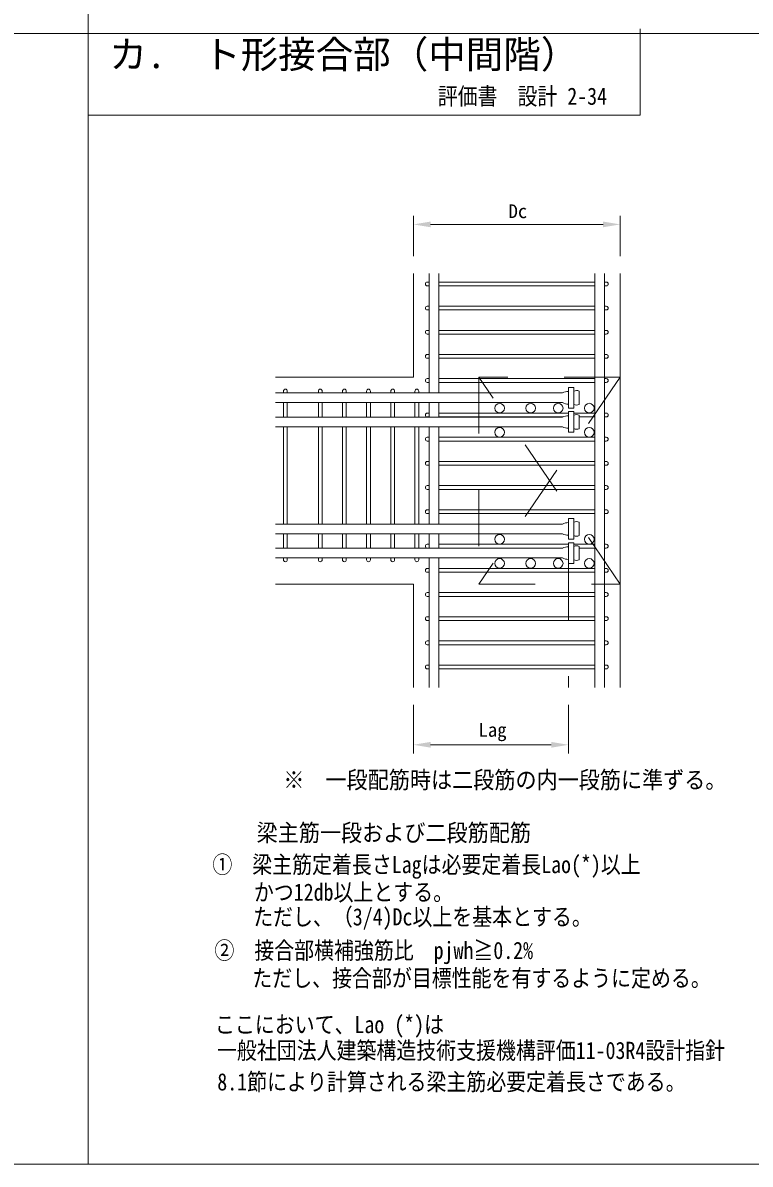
# Model space of a CAD drawing. Units: millimetres, scale not verified. Extents: x -25255 to 25671, y -15462 to 18552.
# Drawn here: x 5822 to 13578, y -15462 to -3300 of the extents above; entities that cross this region are included whole.
import ezdxf
from ezdxf.enums import TextEntityAlignment as Align

# ---------------------------------------------------------------- set-up
doc = ezdxf.new("R2010")
doc.units = ezdxf.units.MM
doc.header["$LTSCALE"] = 100
for name, pattern in [('DASHED2', [3, 2, -1]), ('DASHED_SPACED', [12, 6, -6]), ('LONG_DASHED1', [7, 6, -1])]:
    doc.linetypes.add(name, pattern=pattern)
doc.layers.add('C-0_タイトル', color=7, linetype='Continuous')
for name, color, linetype, lineweight in [('C-1_文字', 7, 'DASHED2', 9), ('C-2_メモ', 7, 'Continuous', 18), ('C-7', 7, 'Continuous', 18)]:
    doc.layers.add(name, color=color, linetype=linetype, lineweight=lineweight)
doc.styles.add('ＭＳ ゴシック', font='')
doc.styles.get('ＭＳ ゴシック').set_extended_font_data('MS Gothic')

msp = doc.modelspace()

# ---------------------------------------------------------------- linework, layer by layer
at = {"layer": 'C-7', "color": 5}
for p, q in [((6516.9, -3412.5), (6516.9, 10315.6)), ((12402.9, -3364.4), (12402.9, -4283.6)), ((-3310.3, -3412.5), (25671, -3412.5)), ((6516.9, -3412.5), (6516.9, -15461.6)), ((6897.7, -3412.5), (10623.6, -3412.5)), ((14482.5, -3412.5), (7309.6, -3412.5)), ((6516.9, -4283.6), (12402.9, -4283.6)), ((9986.1, -5971.7), (9986.1, -7074.8)), ((10135, -6061.8), (10155.3, -6061.8)), ((10155.3, -5971.7), (10155.3, -7243.9)), ((10258.2, -5971.7), (10258.2, -6061.8)), ((10258.2, -6061.8), (11920.2, -6061.8)), ((10258.2, -6063), (10258.2, -7243.9)), ((11920.2, -5971.7), (11920.2, -10384)), ((12023.2, -5971.7), (12023.2, -10384)), ((12023.2, -6061.8), (12043.4, -6061.8)), ((12192.3, -5971.7), (12192.3, -10384)), ((10135, -6102.2), (10155.3, -6102.2)), ((10258.2, -6102.2), (11920.2, -6102.2)), ((12023.2, -6102.2), (12043.4, -6102.2)), ((10135, -6319.2), (10155.3, -6319.2)), ((10258.2, -6319.2), (11920.2, -6319.2)), ((12023.2, -6319.2), (12043.4, -6319.2)), ((10135, -6359.6), (10155.3, -6359.6)), ((10258.2, -6359.6), (11920.2, -6359.6)), ((12023.2, -6359.6), (12043.4, -6359.6)), ((10135, -6576.5), (10155.3, -6576.5)), ((10135, -6617), (10155.3, -6617)), ((10258.2, -6576.5), (11920.2, -6576.5)), ((10258.2, -6617), (11920.2, -6617)), ((12023.2, -6576.5), (12043.4, -6576.5)), ((12023.2, -6617), (12043.4, -6617)), ((10135, -6833.9), (10155.3, -6833.9)), ((10135, -6874.4), (10155.3, -6874.4)), ((10258.2, -6833.9), (11920.2, -6833.9)), ((10258.2, -6874.4), (11920.2, -6874.4)), ((12023.2, -6833.9), (12043.4, -6833.9)), ((12023.2, -6874.4), (12043.4, -6874.4)), ((9986.1, -7074.8), (8515.3, -7074.8)), ((10135, -7091.3), (10155.3, -7091.3)), ((10135, -7131.8), (10155.3, -7131.8)), ((10258.2, -7091.3), (11920.2, -7091.3)), ((10258.2, -7131.8), (11920.2, -7131.8)), ((12023.2, -7091.3), (12043.4, -7091.3)), ((12023.2, -7131.8), (12043.4, -7131.8)), ((8600.9, -7243.9), (8600.9, -7223.7)), ((8641.4, -7223.7), (8641.4, -7243.9)), ((8973.1, -7243.9), (8973.1, -7223.7)), ((9013.6, -7223.7), (9013.6, -7243.9)), ((9230.5, -7243.9), (9230.5, -7223.7)), ((9271, -7223.7), (9271, -7243.9)), ((9487.9, -7243.9), (9487.9, -7223.7)), ((9528.3, -7223.7), (9528.3, -7243.9)), ((9745.3, -7243.9), (9745.3, -7223.7)), ((9785.7, -7223.7), (9785.7, -7243.9)), ((10002.7, -7243.9), (10002.7, -7223.7)), ((10043.1, -7223.7), (10043.1, -7243.9)), ((8600.9, -7501.3), (8600.9, -7346.9)), ((8641.4, -7346.9), (8641.4, -7501.3)), ((8973.1, -7501.3), (8973.1, -7346.9)), ((9013.6, -7346.9), (9013.6, -7501.3)), ((9230.5, -7501.3), (9230.5, -7346.9)), ((9271, -7346.9), (9271, -7501.3)), ((9487.9, -7501.3), (9487.9, -7346.9)), ((9528.3, -7346.9), (9528.3, -7501.3)), ((9745.3, -7501.3), (9745.3, -7346.9)), ((9785.7, -7346.9), (9785.7, -7501.3)), ((10002.7, -7501.3), (10002.7, -7346.9)), ((10043.1, -7346.9), (10043.1, -7501.3)), ((10155.3, -7346.9), (10155.3, -7501.3)), ((10258.2, -7346.9), (10258.2, -7501.3)), ((10135, -7459), (10155.3, -7459)), ((10135, -7499.5), (10155.3, -7499.5)), ((10258.2, -7459), (11640.8, -7459)), ((10258.2, -7499.5), (11578.3, -7499.5)), ((11695.9, -7459), (11920.2, -7459)), ((11752.4, -7499.5), (11920.2, -7499.5)), ((12023.2, -7459), (12043.4, -7459)), ((12023.2, -7499.5), (12043.4, -7499.5)), ((8600.9, -8641.1), (8600.9, -7604.2)), ((8641.4, -7604.2), (8641.4, -8641.1)), ((8973.1, -8641.1), (8973.1, -7604.2)), ((9013.6, -7604.2), (9013.6, -8641.1)), ((9230.5, -8641.1), (9230.5, -7604.2)), ((9271, -7604.2), (9271, -8641.1)), ((9487.9, -8641.1), (9487.9, -7604.2)), ((9528.3, -7604.2), (9528.3, -8641.1)), ((9745.3, -8641.1), (9745.3, -7604.2)), ((9785.7, -7604.2), (9785.7, -8641.1)), ((10002.7, -8641.1), (10002.7, -7604.2)), ((10043.1, -7604.2), (10043.1, -8641.1)), ((10155.3, -7604.2), (10155.3, -8641.1)), ((10258.2, -7604.2), (10258.2, -8641.1)), ((10135, -7716.4), (10155.3, -7716.4)), ((10135, -7756.8), (10155.3, -7756.8)), ((10258.2, -7716.4), (11920.2, -7716.4)), ((10258.2, -7756.8), (11920.2, -7756.8)), ((12023.2, -7716.4), (12043.4, -7716.4)), ((12023.2, -7756.8), (12043.4, -7756.8)), ((10135, -7973.8), (10155.3, -7973.8)), ((10135, -8014.2), (10155.3, -8014.2)), ((10258.2, -7973.8), (11920.2, -7973.8)), ((10258.2, -8014.2), (11920.2, -8014.2)), ((12023.2, -7973.8), (12043.4, -7973.8)), ((12023.2, -8014.2), (12043.4, -8014.2)), ((10135, -8231.2), (10155.3, -8231.2)), ((10258.2, -8231.2), (11920.2, -8231.2)), ((12023.2, -8231.2), (12043.4, -8231.2)), ((10135, -8271.6), (10155.3, -8271.6)), ((10258.2, -8271.6), (11920.2, -8271.6)), ((12023.2, -8271.6), (12043.4, -8271.6)), ((10135, -8488.6), (10155.3, -8488.6)), ((10258.2, -8488.6), (11920.2, -8488.6)), ((12023.2, -8488.6), (12043.4, -8488.6)), ((10135, -8529), (10155.3, -8529)), ((10258.2, -8529), (11920.2, -8529)), ((12023.2, -8529), (12043.4, -8529)), ((8600.9, -8898.5), (8600.9, -8744.1)), ((8641.4, -8744.1), (8641.4, -8898.5)), ((8973.1, -8898.5), (8973.1, -8744.1)), ((9013.6, -8744.1), (9013.6, -8898.5)), ((9230.5, -8898.5), (9230.5, -8744.1)), ((9271, -8744.1), (9271, -8898.5)), ((9487.9, -8898.5), (9487.9, -8744.1)), ((9528.3, -8744.1), (9528.3, -8898.5)), ((9745.3, -8898.5), (9745.3, -8744.1)), ((9785.7, -8744.1), (9785.7, -8898.5)), ((10002.7, -8898.5), (10002.7, -8744.1)), ((10043.1, -8744.1), (10043.1, -8898.5)), ((10155.3, -8744.1), (10155.3, -8898.5)), ((10258.2, -8744.1), (10258.2, -8898.5)), ((10135, -8856.3), (10155.3, -8856.3)), ((10258.2, -8856.3), (11640.8, -8856.3)), ((11695.9, -8856.3), (11920.2, -8856.3)), ((12023.2, -8856.3), (12043.4, -8856.3)), ((10135, -8896.7), (10155.3, -8896.7)), ((10258.2, -8896.7), (11578.3, -8896.7)), ((11752.4, -8896.7), (11920.2, -8896.7)), ((12023.2, -8896.7), (12043.4, -8896.7)), ((8600.9, -9021.7), (8600.9, -9001.5)), ((8641.4, -9001.5), (8641.4, -9021.7)), ((8973.1, -9021.7), (8973.1, -9001.5)), ((9013.6, -9001.5), (9013.6, -9021.7)), ((9230.5, -9021.7), (9230.5, -9001.5)), ((9271, -9001.5), (9271, -9021.7)), ((9487.9, -9021.7), (9487.9, -9001.5)), ((9528.3, -9001.5), (9528.3, -9021.7)), ((9745.3, -9021.7), (9745.3, -9001.5)), ((9785.7, -9001.5), (9785.7, -9021.7)), ((10002.7, -9021.7), (10002.7, -9001.5)), ((10043.1, -9001.5), (10043.1, -9021.7)), ((10135, -9113.6), (10155.3, -9113.6)), ((10155.3, -9001.5), (10155.3, -10384)), ((10258.2, -9001.5), (10258.2, -10384)), ((10258.2, -9113.6), (11920.2, -9113.6)), ((12023.2, -9113.6), (12043.4, -9113.6)), ((10135, -9154.1), (10155.3, -9154.1)), ((10258.2, -9154.1), (11920.2, -9154.1)), ((12023.2, -9154.1), (12043.4, -9154.1)), ((9986.1, -9280.9), (8515.3, -9280.9)), ((9986.1, -9280.9), (9986.1, -10384)), ((10135, -9371), (10155.3, -9371)), ((10135, -9411.5), (10155.3, -9411.5)), ((10258.2, -9371), (11920.2, -9371)), ((10258.2, -9411.5), (11920.2, -9411.5)), ((12023.2, -9371), (12043.4, -9371)), ((12023.2, -9411.5), (12043.4, -9411.5)), ((10135, -9628.4), (10155.3, -9628.4)), ((10135, -9668.9), (10155.3, -9668.9)), ((10258.2, -9628.4), (11920.2, -9628.4)), ((10258.2, -9668.9), (11920.2, -9668.9)), ((12023.2, -9628.4), (12043.4, -9628.4)), ((12023.2, -9668.9), (12043.4, -9668.9)), ((10135, -9885.8), (10155.3, -9885.8)), ((10135, -9926.2), (10155.3, -9926.2)), ((10258.2, -9885.8), (11920.2, -9885.8)), ((10258.2, -9926.2), (11920.2, -9926.2)), ((12023.2, -9885.8), (12043.4, -9885.8)), ((12023.2, -9926.2), (12043.4, -9926.2)), ((10135, -10143.2), (10155.3, -10143.2)), ((10135, -10183.6), (10155.3, -10183.6)), ((10258.2, -10143.2), (11920.2, -10143.2)), ((10258.2, -10183.6), (11920.2, -10183.6)), ((12023.2, -10143.2), (12043.4, -10143.2)), ((12023.2, -10183.6), (12043.4, -10183.6))]:
    msp.add_line(p, q, dxfattribs=at)
at = {"layer": 'C-7'}
for p, q in [((9986.1, -5787.8), (9986.1, -5355.9)), ((12008.4, -5447.8), (10170, -5447.8)), ((12192.3, -5787.8), (12192.3, -5355.9)), ((9986.1, -10567.9), (9986.1, -11084.8)), ((11640.8, -10567.9), (11640.8, -11084.8)), ((10170, -10992.8), (11456.9, -10992.8))]:
    msp.add_line(p, q, dxfattribs=at)
at = {"layer": 'C-7', "color": 5, "linetype": 'DASHED_SPACED'}
for p, q in [((12192.3, -7074.8), (10684.7, -7074.8)), ((12192.3, -7074.8), (10684.7, -9280.9)), ((12192.3, -9280.9), (10684.7, -7074.8)), ((10684.7, -7074.8), (10684.7, -9280.9)), ((10684.7, -9280.9), (12192.3, -9280.9))]:
    msp.add_line(p, q, dxfattribs=at)
at = {"layer": 'C-7', "color": 5, "linetype": 'LONG_DASHED1'}
msp.add_line((12192.3, -9280.9), (12192.3, -7074.8), dxfattribs=at)
at = {"layer": 'C-7', "color": 1}
for p, q in [((11574.6, -7243.9), (8515.3, -7243.9)), ((11695.9, -7185.1), (11640.8, -7185.1)), ((11640.8, -7288), (11640.8, -7295.4)), ((11695.9, -7405.7), (11695.9, -7185.1)), ((11752.4, -7367.1), (11752.4, -7223.7)), ((11574.6, -7346.9), (8515.3, -7346.9)), ((11574.6, -7501.3), (8515.3, -7501.3)), ((11695.9, -7442.5), (11640.8, -7442.5)), ((11640.8, -7442.5), (11640.8, -7663.1)), ((11695.9, -7663.1), (11695.9, -7442.5)), ((11752.4, -7624.5), (11752.4, -7481.1)), ((11574.6, -7604.2), (8515.3, -7604.2)), ((11640.8, -7545.4), (11640.8, -7552.8)), ((11640.8, -7663.1), (11695.9, -7663.1)), ((11695.9, -8582.3), (11640.8, -8582.3)), ((11695.9, -8802.9), (11695.9, -8582.3)), ((11752.4, -8764.3), (11752.4, -8620.9)), ((11574.6, -8641.1), (8515.3, -8641.1)), ((11574.6, -8744.1), (8515.3, -8744.1)), ((11640.8, -8685.3), (11640.8, -8692.6)), ((11695.9, -8839.7), (11640.8, -8839.7)), ((11640.8, -8839.7), (11640.8, -9060.3)), ((11574.6, -8898.5), (8515.3, -8898.5)), ((11640.8, -8942.7), (11640.8, -8950)), ((11752.4, -9021.7), (11752.4, -8878.3)), ((11574.6, -9001.5), (8515.3, -9001.5))]:
    msp.add_line(p, q, dxfattribs=at)
at = {"layer": 'C-7', "linetype": 'DASHED_SPACED'}
msp.add_line((11640.8, -9060.3), (11640.8, -10384), dxfattribs=at)
at = {"layer": 'C-7', "color": 2}
msp.add_line((-25254.9, -15461.6), (25671, -15461.6), dxfattribs=at)
at = {"layer": 'C-7', "color": 1}
for points in [[(11640.8, -7185.1), (11640.8, -7405.7), (11695.9, -7405.7)], [(11640.8, -8582.3), (11640.8, -8802.9), (11695.9, -8802.9)], [(11640.8, -9060.3), (11695.9, -9060.3), (11695.9, -8839.7)]]:
    msp.add_lwpolyline(points, dxfattribs=at)
at = {"layer": 'C-7', "color": 5}
for centre in [(10905.4, -7405.7), (11236.3, -7405.7), (11530.4, -7405.7), (11861.4, -7405.7), (10905.4, -7663.1), (11861.4, -7663.1), (10905.4, -8802.9), (11861.4, -8802.9), (10905.4, -9060.3), (11236.3, -9060.3), (11530.4, -9060.3), (11861.4, -9060.3)]:
    msp.add_circle(centre, 51.5, dxfattribs=at)
for centre, start, end in [((10135, -6082), 90, 180), ((12043.4, -6082), 0, 90), ((10135, -6082), 180, 270), ((12043.4, -6082), 270, 0), ((10135, -6339.4), 90, 180), ((12043.4, -6339.4), 0, 90), ((10135, -6339.4), 180, 270), ((12043.4, -6339.4), 270, 0), ((10135, -6596.8), 90, 180), ((10135, -6596.8), 180, 270), ((12043.4, -6596.8), 0, 90), ((12043.4, -6596.8), 270, 0), ((10135, -6854.1), 90, 180), ((10135, -6854.1), 180, 270), ((12043.4, -6854.1), 0, 90), ((12043.4, -6854.1), 270, 0), ((10135, -7111.5), 90, 180), ((10135, -7111.5), 180, 270), ((12043.4, -7111.5), 0, 90), ((12043.4, -7111.5), 270, 0), ((8621.2, -7223.7), 90, 180), ((8621.2, -7223.7), 0, 90), ((8993.3, -7223.7), 90, 180), ((8993.3, -7223.7), 0, 90), ((9250.7, -7223.7), 90, 180), ((9250.7, -7223.7), 0, 90), ((9508.1, -7223.7), 90, 180), ((9508.1, -7223.7), 0, 90), ((9765.5, -7223.7), 90, 180), ((9765.5, -7223.7), 0, 90), ((10022.9, -7223.7), 90, 180), ((10022.9, -7223.7), 0, 90), ((10135, -7479.2), 90, 180), ((10135, -7479.2), 180, 270), ((12043.4, -7479.2), 0, 90), ((12043.4, -7479.2), 270, 0), ((10135, -7736.6), 90, 180), ((10135, -7736.6), 180, 270), ((12043.4, -7736.6), 0, 90), ((12043.4, -7736.6), 270, 0), ((10135, -7994), 90, 180), ((10135, -7994), 180, 270), ((12043.4, -7994), 0, 90), ((12043.4, -7994), 270, 0), ((10135, -8251.4), 90, 180), ((10135, -8251.4), 180, 270), ((12043.4, -8251.4), 0, 90), ((12043.4, -8251.4), 270, 0), ((10135, -8508.8), 90, 180), ((10135, -8508.8), 180, 270), ((12043.4, -8508.8), 0, 90), ((12043.4, -8508.8), 270, 0), ((10135, -8876.5), 90, 180), ((10135, -8876.5), 180, 270), ((12043.4, -8876.5), 0, 90), ((12043.4, -8876.5), 270, 0), ((8621.2, -9021.7), 180, 270), ((8621.2, -9021.7), 270, 0), ((8993.3, -9021.7), 180, 270), ((8993.3, -9021.7), 270, 0), ((9250.7, -9021.7), 180, 270), ((9250.7, -9021.7), 270, 0), ((9508.1, -9021.7), 180, 270), ((9508.1, -9021.7), 270, 0), ((9765.5, -9021.7), 180, 270), ((9765.5, -9021.7), 270, 0), ((10022.9, -9021.7), 180, 270), ((10022.9, -9021.7), 270, 0), ((10135, -9133.9), 90, 180), ((12043.4, -9133.9), 0, 90), ((10135, -9133.9), 180, 270), ((12043.4, -9133.9), 270, 0), ((10135, -9391.2), 90, 180), ((10135, -9391.2), 180, 270), ((12043.4, -9391.2), 0, 90), ((12043.4, -9391.2), 270, 0), ((10135, -9648.6), 90, 180), ((10135, -9648.6), 180, 270), ((12043.4, -9648.6), 0, 90), ((12043.4, -9648.6), 270, 0), ((10135, -9906), 90, 180), ((10135, -9906), 180, 270), ((12043.4, -9906), 0, 90), ((12043.4, -9906), 270, 0), ((10135, -10163.4), 90, 180), ((10135, -10163.4), 180, 270), ((12043.4, -10163.4), 0, 90), ((12043.4, -10163.4), 270, 0)]:
    msp.add_arc(centre, 20.2, start, end, dxfattribs=at)
at = {"layer": 'C-7', "color": 1}
for centre, radius, start, end in [((11638.8, -7370.3), 141.8, 89.22302, 116.95231), ((11725.1, -7281.1), 63.6, 64.58943, 117.35666), ((11638.8, -7220.5), 141.8, 243.04769, 270.77698), ((11725.1, -7309.7), 63.6, 242.64334, 295.41057), ((11638.8, -7627.7), 141.8, 89.22302, 116.95231), ((11725.1, -7538.5), 63.6, 64.58943, 117.35666), ((11638.8, -7477.9), 141.8, 243.04769, 270.77698), ((11725.1, -7567.1), 63.6, 242.64334, 295.41057), ((11638.8, -8767.5), 141.8, 89.22302, 116.95231), ((11725.1, -8678.3), 63.6, 64.58943, 117.35666), ((11638.8, -8617.7), 141.8, 243.04769, 270.77698), ((11725.1, -8706.9), 63.6, 242.64334, 295.41057), ((11725.1, -8935.7), 63.6, 64.58943, 117.35666), ((11638.8, -9024.9), 141.8, 89.22302, 116.95231), ((11638.8, -8875.1), 141.8, 243.04769, 270.77698), ((11725.1, -8964.3), 63.6, 242.64334, 295.41057)]:
    msp.add_arc(centre, radius, start, end, dxfattribs=at)
at = {"layer": 'C-7'}
for points in [[(10170, -5417.2), (10170, -5478.5), (9986.1, -5447.8)], [(12008.4, -5417.2), (12008.4, -5478.5), (12192.3, -5447.8)], [(10170, -10962.2), (10170, -11023.5), (9986.1, -10992.8)], [(11456.9, -10962.2), (11456.9, -11023.5), (11640.8, -10992.8)]]:
    msp.add_solid(points, dxfattribs=at)

# ---------------------------------------------------------------- texts
at = {"layer": 'C-0_タイトル', "style": 'ＭＳ ゴシック'}
msp.add_text('カ.\u3000ト形接合部（中間階）', height=293.3, dxfattribs=at).set_placement((6744.9, -3870.5), align=Align.BOTTOM_LEFT)
at = {"layer": 'C-0_タイトル', "style": 'ＭＳ ゴシック', "width": 0.85}
msp.add_text('評価書\u3000設計 2-34', height=183.3, dxfattribs=at).set_placement((10246.3, -4228.2), align=Align.BOTTOM_LEFT)
at = {"layer": 'C-1_文字', "style": 'ＭＳ ゴシック'}
for s, width, p in [('※\u3000一段配筋時は二段筋の内一段筋に準ずる。', 0.9, (8599.3, -11513)), ('梁主筋一段および二段筋配筋', 0.9, (8314.9, -12076.3)), ('①\u3000梁主筋定着長さLagは必要定着長Lao(*)以上', 0.85, (7843.4, -12415.5)), ('\u3000\u3000かつ12db以上とする。', 0.85, (7860.7, -12709.5)), ('\u3000\u3000ただし、（3/4)Dc以上を基本とする。', 0.85, (7852.5, -12972.6)), ('②\u3000接合部横補強筋比\u3000pjwh≧0.2%', 0.85, (7865, -13330.3)), ('    ただし、接合部が目標性能を有するように定める。', 0.85, (7845.5, -13625.5)), ('ここにおいて、Lao (*)は', 0.85, (7870.7, -14120.1)), ('一般社団法人建築構造技術支援機構評価11-03R4設計指針', 0.85, (7892, -14396)), ('8.1節により計算される梁主筋必要定着長さである。', 0.85, (7895.4, -14730.8))]:
    msp.add_text(s, height=183.3, dxfattribs=dict(at, width=width)).set_placement(p, align=Align.BOTTOM_LEFT)
at = {"layer": 'C-2_メモ', "style": 'ＭＳ ゴシック'}
for s, p in [('Dc', (11000.8, -5424.6)), ('Lag', (10680.9, -10951))]:
    msp.add_text(s, height=146.6, dxfattribs=at).set_placement(p, align=Align.BOTTOM_LEFT)

doc.saveas('drawing.dxf')
